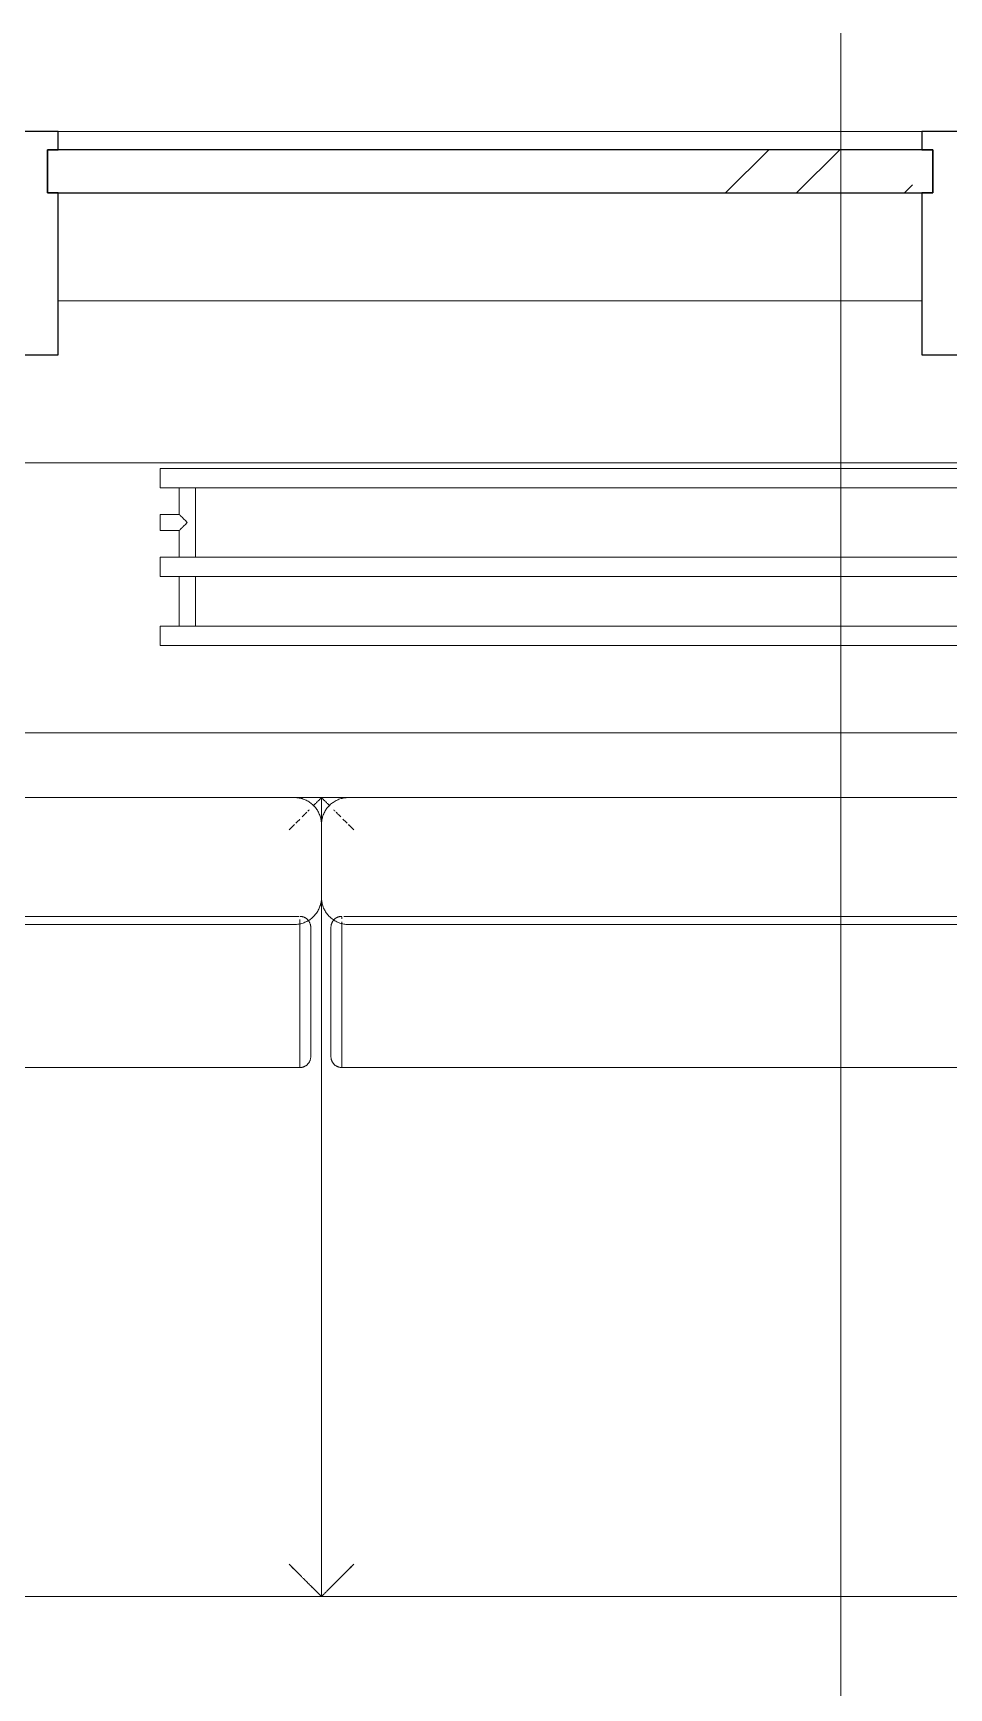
# Model space of a CAD drawing. Header units: millimetres. Extents: x 855 to 103073, y -1987 to 27400.
# Drawn here: x 34559 to 35408, y 25865 to 27398 of the extents above; entities that cross this region are included whole.
import ezdxf

# ---------------------------------------------------------------- set-up
doc = ezdxf.new("R2010")
doc.units = ezdxf.units.MM
doc.linetypes.add('Осевая', pattern=[3175, 635, -476.25, 1587.5, -476.25])
for name, color, linetype, lineweight in [('A-GLAZ-CURT', 7, 'Continuous', 9), ('A-GLAZ-CURT-1', 7, 'Continuous', 25), ('A-GLAZ-CWMG', 7, 'Continuous', 9), ('A-GLAZ-CWMG-2', 7, 'Continuous', 25), ('M-EQPM', 7, 'Continuous', 9), ('Оси', 7, 'Continuous', 9), ('Оси-2', 7, 'Осевая', 9)]:
    doc.layers.add(name, color=color, linetype=linetype, lineweight=lineweight)
doc.layers.add('I-FURN-13', color=7, linetype='Continuous', lineweight=9, true_color=0xf0f0f0)

# ---------------------------------------------------------------- blocks, each defined once
blk = doc.blocks.new('Системная панель - Стекло - 40мм-V7-План разверток пом_ 1_02_ Этаж 1')
at = {"layer": 'A-GLAZ-CURT'}
h = blk.add_hatch(dxfattribs=at)
h.set_pattern_fill('FP_16', color=256, style=0, pattern_type=2)
h.set_pattern_definition([(45, (-12285.26, -27190), (-282.8427, 282.8427), [200, -600]), (45, (-12485.26, -27290), (-282.8427, 282.8427), [600, -200]), (45, (-12085.26, -27390), (-282.8427, 282.8427), [200, -600])])
h.paths.add_polyline_path([(410, -40), (410, 0), (-410, 0), (-410, -40), (351.7, -40)])
at = {"layer": 'A-GLAZ-CURT-1'}
for p, q in [((410, 0), (-410, 0)), ((-410, 0), (-410, -40)), ((410, -40), (410, 0)), ((-410, -40), (410, -40))]:
    blk.add_line(p, q, dxfattribs=at)
blk = doc.blocks.new('Прямоугольный импост - Импост структурный с накладкой - 160мм-20149069-План разверток пом_ 1_02_ Этаж 1')
at = {"layer": 'A-GLAZ-CWMG'}
for p, q in [((9185, 27307), (8385, 27307)), ((9185, 27150), (8385, 27150))]:
    blk.add_line(p, q, dxfattribs=at)
blk = doc.blocks.new('Прямоугольный импост - Импост структурный с накладкой - 190мм-20153693-План разверток пом_ 1_02_ Этаж 1')
at = {"layer": 'A-GLAZ-CWMG-2'}
for p, q in [((-25, 40), (-25, 190)), ((-25, 190), (25, 190)), ((25, 190), (25, 40)), ((-15, 40), (-25, 40)), ((-15, 0), (-15, 40)), ((15, 40), (15, 0)), ((25, 40), (15, 40)), ((-25, -17), (-25, 0)), ((-25, 0), (-15, 0)), ((15, 0), (25, 0)), ((25, 0), (25, -17)), ((25, -17), (-25, -17))]:
    blk.add_line(p, q, dxfattribs=at)
blk = doc.blocks.new('Диван базовый _4 подушки_ - 1_55д-26563120-План разверток пом_ 1_02_ Этаж 1')
at = {"layer": 'I-FURN-13'}
for p, q in [((1645, 400), (-853, 400)), ((1645, 400), (-853, 400)), ((-25, 340), (-767.5, 340)), ((-767.5, 340), (-25, 340)), ((-25, 340), (-767.5, 340)), ((-25, 340), (25, 340)), ((0, 340), (-25, 340)), ((25, 340), (0, 340)), ((0, 340), (0, 315)), ((0, 315), (0, 340)), ((767.5, 340), (25, 340)), ((767.5, 340), (25.1, 340)), ((25.1, 340), (767.5, 340)), ((0, 315), (0, 247.5)), ((0, 315), (0, 247.5)), ((0, 247.5), (0, 315)), ((0, 247.5), (0, 315)), ((0, 247.5), (0, -400)), ((0, -400), (0, 247.5)), ((-25, 230), (-633, 230)), ((-21.1, 230), (-25, 230)), ((-20, 230), (-19.6, 230)), ((18.7, 230), (18.8, 230)), ((25, 230), (20.6, 230)), ((767.5, 230), (25.1, 230)), ((-767.5, 222.5), (-25, 222.5)), ((-20, 224.7), (-20, 227.1)), ((-20, 227.1), (-20, 224.7)), ((-20, 225.9), (-20, 227)), ((-20, 227), (-20, 225.9)), ((-20, 225.2), (-20, 226.5)), ((-20, 226.5), (-20, 225.2)), ((-20, 219.3), (-20, 225.6)), ((-20, 225.6), (-20, 219.7)), ((-20, 218.8), (-20, 224.8)), ((-20, 224.8), (-20, 223.3)), ((-20, 219.6), (-20, 224.4)), ((-20, 224.4), (-20, 223.4)), ((-20, 223.4), (-20, 189.6)), ((-20, 223.3), (-20, 189.8)), ((-20, 219.7), (-20, 187)), ((-20, 186.8), (-20, 219.6)), ((-20, 216.5), (-20, 219.3)), ((-20, 187), (-20, 218.8)), ((-20, 213.2), (-20, 216.5)), ((-17.6, 229.7), (-17.2, 229.6)), ((-17.2, 229.6), (-16.9, 229.5)), ((-15, 228.7), (-14.7, 228.5)), ((-14.7, 228.5), (-14.4, 228.3)), ((-14.4, 228.3), (-14, 228)), ((-13.4, 227.5), (-13.1, 227.2)), ((-13.1, 227.2), (-12.8, 227)), ((-10, 218.5), (-10, 206.9)), ((-10, 206.9), (-10, 218.5)), ((8.8, 218.5), (8.8, 206.9)), ((8.8, 206.9), (8.8, 218.5)), ((12.4, 227.7), (12.8, 228)), ((14.5, 229), (14.8, 229.2)), ((14.8, 229.2), (15.2, 229.3)), ((18.8, 229.7), (18.8, 228.9)), ((18.8, 228.9), (18.8, 229.7)), ((18.8, 229.4), (18.8, 227.6)), ((18.8, 227.6), (18.8, 229.4)), ((18.8, 225), (18.8, 218.8)), ((18.8, 223.3), (18.8, 225)), ((18.8, 224.5), (18.8, 219.6)), ((18.8, 223.4), (18.8, 224.5)), ((18.8, 189.6), (18.8, 223.4)), ((18.8, 189.8), (18.8, 223.3)), ((18.8, 219.6), (18.8, 207.2)), ((18.8, 218.8), (18.8, 207.1)), ((18.8, 186.9), (18.8, 218.5)), ((18.8, 218.5), (18.8, 186.9)), ((25, 222.5), (767.5, 222.5)), ((-20, 197.3), (-20, 213.2)), ((-10, 206.9), (-10, 206.6)), ((-10, 206.6), (-10, 206.9)), ((-10, 206.7), (-10, 206.5)), ((-10, 206.6), (-10, 160)), ((-10, 160), (-10, 206.6)), ((8.8, 206.9), (8.8, 206.6)), ((8.8, 206.6), (8.8, 206.9)), ((8.8, 206.6), (8.8, 160)), ((8.8, 160), (8.8, 206.6)), ((8.8, 206.2), (8.8, 206.5)), ((18.8, 206.9), (18.8, 186.8)), ((18.8, 206.7), (18.8, 187)), ((-20, 192), (-20, 197.3)), ((-20, 187.7), (-20, 192)), ((-20, 189.8), (-20, 184)), ((-20, 189.6), (-20, 183.9)), ((-20, 160), (-20, 187)), ((-20, 186.9), (-20, 186.9)), ((-20, 186.3), (-20, 160)), ((-20, 161.6), (-20, 186.3)), ((-20, 160), (-20, 186.1)), ((-20, 160), (-20, 186)), ((-20, 186), (-20, 160)), ((-20, 184), (-20, 160)), ((18.8, 184), (18.8, 189.8)), ((18.8, 183.9), (18.8, 189.6)), ((18.8, 186.3), (18.8, 173.5)), ((18.8, 186.1), (18.8, 173.7)), ((18.8, 160), (18.8, 186)), ((18.8, 186), (18.8, 160)), ((18.8, 160), (18.8, 184)), ((-20, 183.9), (-20, 160)), ((18.8, 160), (18.8, 183.9)), ((18.8, 173.3), (18.8, 160)), ((18.8, 173.1), (18.8, 160)), ((-20, 160), (-20, 161.6)), ((-20, 160), (-20, 146.6)), ((-20, 133), (-20, 160)), ((-20, 146.7), (-20, 160)), ((-20, 160), (-20, 136.1)), ((-20, 160), (-20, 134)), ((-20, 134), (-20, 160)), ((-20, 158.4), (-20, 160)), ((-20, 160), (-20, 136)), ((-20, 146.9), (-20, 158.4)), ((-10, 160), (-10, 101.5)), ((-10, 101.5), (-10, 160)), ((8.8, 160), (8.8, 101.5)), ((8.8, 101.5), (8.8, 160)), ((18.8, 160), (18.8, 134)), ((18.8, 134), (18.8, 160)), ((18.8, 160), (18.8, 133.9)), ((18.8, 136.1), (18.8, 160)), ((18.8, 160), (18.8, 133.7)), ((18.8, 136), (18.8, 160)), ((-20, 133.7), (-20, 146.5)), ((-20, 133.9), (-20, 146.3)), ((-20, 146.2), (-20, 133.7)), ((-20, 136.1), (-20, 130.4)), ((-20, 136), (-20, 130.2)), ((-20, 100.4), (-20, 133.2)), ((-20, 133.1), (-20, 101.5)), ((-20, 101.5), (-20, 133.1)), ((-20, 133), (-20, 100.3)), ((-20, 101.2), (-20, 133)), ((-20, 128), (-20, 132.3)), ((-20, 130.4), (-20, 96.6)), ((-20, 130.2), (-20, 96.7)), ((-20, 122.7), (-20, 128)), ((-20, 106.8), (-20, 122.7)), ((18.8, 130.4), (18.8, 136.1)), ((18.8, 130.2), (18.8, 136)), ((18.8, 133.2), (18.8, 100.4)), ((18.8, 133.1), (18.8, 101.5)), ((18.8, 113.1), (18.8, 133.1)), ((18.8, 133), (18.8, 101.2)), ((18.8, 96.6), (18.8, 130.4)), ((18.8, 96.7), (18.8, 130.2)), ((18.8, 101.5), (18.8, 113.1)), ((-20, 103.5), (-20, 106.8)), ((-20, 100.7), (-20, 103.5)), ((-20, 92.6), (-20, 101.2)), ((-20, 93.1), (-20, 100.7)), ((-20, 91.3), (-20, 100.4)), ((-20, 100.3), (-20, 92.3)), ((-20, 96.7), (-20, 94.8)), ((-20, 96.6), (-20, 95.3)), ((-20, 95.3), (-20, 90)), ((-20, 94.8), (-20, 90)), ((-20, 92.1), (-20, 93.1)), ((-20, 90), (-20, 92.4)), ((18.8, 101.5), (18.8, 101.5)), ((18.8, 101.2), (18.8, 92.6)), ((18.8, 100.4), (18.8, 91.3)), ((18.8, 94.8), (18.8, 96.7)), ((18.8, 95.3), (18.8, 96.6)), ((18.8, 90), (18.8, 95.3)), ((18.8, 90), (18.8, 94.8)), ((18.8, 92.4), (18.8, 90)), ((-633, 90), (-20, 90)), ((-20, 90), (-20, 91.1)), ((18.8, 91.1), (18.8, 90)), ((18.8, 90), (773.8, 90)), ((-653, -400), (0, -400)), ((-653, -400), (813.4, -400)), ((0, -400), (792.5, -400))]:
    blk.add_line(p, q, dxfattribs=at)
at = {"layer": 'I-FURN-13', "flags": 128}
for points in [[(0, 315), (0, 316), (-0.1, 317), (-0.2, 318), (-0.3, 319), (-0.5, 320), (-0.7, 320.9), (-1, 321.9), (-1.3, 322.9), (-1.6, 323.8), (-2, 324.7), (-2.4, 325.6), (-2.8, 326.5), (-3.3, 327.4), (-3.8, 328.3), (-4.4, 329.1), (-4.9, 329.9), (-5.6, 330.7), (-6.2, 331.5), (-6.9, 332.2), (-7.6, 332.9), (-8.3, 333.6), (-9.1, 334.3), (-9.9, 334.9), (-10.7, 335.5), (-11.5, 336), (-12.3, 336.6), (-13.2, 337), (-14.1, 337.5), (-15, 337.9), (-15.9, 338.3), (-16.9, 338.6), (-17.8, 339), (-18.8, 339.2), (-19.8, 339.4), (-20.8, 339.6), (-21.7, 339.8), (-22.7, 339.9), (-23.7, 340), (-24.7, 340), (-25, 340)], [(25, 340), (24, 340), (23, 339.9), (22, 339.8), (21, 339.7), (20, 339.5), (19.1, 339.3), (18.1, 339), (17.1, 338.7), (16.2, 338.4), (15.3, 338), (14.4, 337.6), (13.5, 337.2), (12.6, 336.7), (11.7, 336.2), (10.9, 335.6), (10.1, 335.1), (9.3, 334.4), (8.5, 333.8), (7.8, 333.1), (7.1, 332.4), (6.4, 331.7), (5.7, 330.9), (5.1, 330.1), (4.5, 329.3), (4, 328.5), (3.4, 327.7), (3, 326.8), (2.5, 325.9), (2.1, 325), (1.7, 324.1), (1.4, 323.1), (1, 322.2), (0.8, 321.2), (0.6, 320.2), (0.4, 319.2), (0.2, 318.3), (0.1, 317.3), (0, 316.3), (0, 315.3), (0, 315)], [(-25, 222.5), (-24, 222.5), (-23, 222.6), (-22, 222.7), (-21, 222.8), (-20, 223), (-19.1, 223.2), (-18.1, 223.5), (-17.1, 223.8), (-16.2, 224.1), (-15.3, 224.5), (-14.4, 224.9), (-13.5, 225.3), (-12.6, 225.8), (-11.7, 226.3), (-10.9, 226.9), (-10.1, 227.4), (-9.3, 228), (-8.5, 228.7), (-7.8, 229.4), (-7.1, 230.1), (-6.4, 230.8), (-5.7, 231.6), (-5.1, 232.3), (-4.5, 233.1), (-4, 234), (-3.4, 234.8), (-3, 235.7), (-2.5, 236.6), (-2.1, 237.5), (-1.7, 238.4), (-1.4, 239.4), (-1, 240.3), (-0.8, 241.3), (-0.6, 242.3), (-0.4, 243.2), (-0.2, 244.2), (-0.1, 245.2), (0, 246.2), (0, 247.2), (0, 247.5)], [(0, 247.5), (0, 246.5), (0.1, 245.5), (0.2, 244.5), (0.3, 243.5), (0.5, 242.5), (0.7, 241.5), (1, 240.6), (1.3, 239.6), (1.6, 238.7), (2, 237.7), (2.4, 236.8), (2.8, 235.9), (3.3, 235.1), (3.8, 234.2), (4.4, 233.4), (4.9, 232.6), (5.6, 231.8), (6.2, 231), (6.9, 230.3), (7.6, 229.6), (8.3, 228.9), (9.1, 228.2), (9.9, 227.6), (10.7, 227), (11.5, 226.4), (12.3, 225.9), (13.2, 225.4), (14.1, 225), (15, 224.6), (15.9, 224.2), (16.9, 223.8), (17.8, 223.5), (18.8, 223.3), (19.8, 223), (20.8, 222.8), (21.7, 222.7), (22.7, 222.6), (23.7, 222.5), (24.7, 222.5), (25, 222.5)], [(-19.6, 230), (-19.2, 230), (-18.8, 229.9)], [(-18.8, 229.9), (-18.4, 229.9), (-18, 229.8), (-17.6, 229.7)], [(15.2, 229.3), (15.6, 229.5), (16, 229.6), (16.3, 229.7), (16.7, 229.8), (17.1, 229.9), (17.5, 229.9)], [(17.5, 229.9), (17.9, 230), (18.3, 230), (18.7, 230)], [(-16.9, 229.5), (-16.5, 229.4), (-16.1, 229.2), (-15.7, 229), (-15.4, 228.9), (-15, 228.7)], [(-14, 228), (-13.7, 227.8), (-13.4, 227.5)], [(-12.8, 227), (-12.6, 226.7), (-12.3, 226.4)], [(-12.3, 226.4), (-12, 226.1), (-11.8, 225.7), (-11.6, 225.4), (-11.4, 225.1), (-11.2, 224.7), (-11, 224.4), (-10.8, 224), (-10.7, 223.6), (-10.5, 223.2), (-10.4, 222.9), (-10.3, 222.5), (-10.2, 222.1), (-10.1, 221.7), (-10.1, 221.3), (-10, 220.9), (-10, 220.5), (-10, 220.1), (-10, 220)], [(-10, 160), (-10, 162.4), (-10, 164.8), (-10, 167.2), (-10, 169.6), (-10, 171.9), (-10, 174.3), (-10, 176.6), (-10, 178.9), (-10, 181.1), (-10, 183.4), (-10, 185.6), (-10, 187.7), (-10, 189.8), (-10, 191.9), (-10, 193.9), (-10, 195.8), (-10, 197.7), (-10, 199.6), (-10, 201.3), (-10, 203), (-10, 204.7), (-10, 206.2), (-10, 207.7), (-10, 209.2), (-10, 210.5), (-10, 211.7), (-10, 212.9), (-10, 214), (-10, 215), (-10, 215.9), (-10, 216.7), (-10, 217.5), (-10, 218.1), (-10, 218.7), (-10, 219.1), (-10, 219.5), (-10, 219.8), (-10, 219.9), (-10, 220), (-10, 220)], [(-10, 220), (-10, 220), (-10, 219.8), (-10, 219.6), (-10, 219.2), (-10, 218.8), (-10, 218.3), (-10, 217.7), (-10, 217), (-10, 216.2), (-10, 215.3)], [(-10, 215.3), (-10, 214.3), (-10, 213.2), (-10, 212.1), (-10, 210.8), (-10, 209.5), (-10, 208.1), (-10, 206.9)], [(8.8, 220), (8.8, 220.4), (8.9, 220.8), (8.9, 221.2), (8.9, 221.6), (9, 222), (9.1, 222.4), (9.2, 222.8), (9.3, 223.1), (9.5, 223.5), (9.6, 223.9), (9.8, 224.3), (9.9, 224.6), (10.1, 225), (10.3, 225.3), (10.6, 225.6), (10.8, 226), (11, 226.3), (11.3, 226.6), (11.6, 226.9)], [(8.8, 215.9), (8.8, 216.7), (8.8, 217.5), (8.8, 218.1), (8.8, 218.7), (8.8, 219.1), (8.8, 219.5), (8.8, 219.8), (8.8, 219.9), (8.8, 220), (8.8, 220)], [(8.8, 220), (8.8, 220), (8.8, 219.8), (8.8, 219.6), (8.8, 219.2), (8.8, 218.8), (8.8, 218.3), (8.8, 217.7), (8.8, 217), (8.8, 216.2), (8.8, 215.3), (8.8, 214.3), (8.8, 213.2), (8.8, 212.1), (8.8, 210.8), (8.8, 209.5), (8.8, 208.1), (8.8, 206.7), (8.8, 205.1), (8.8, 203.5), (8.8, 201.8), (8.8, 200), (8.8, 198.2), (8.8, 196.3), (8.8, 194.4), (8.8, 192.4), (8.8, 190.4), (8.8, 188.3), (8.8, 186.1), (8.8, 184), (8.8, 181.7), (8.8, 179.5), (8.8, 177.2), (8.8, 174.9), (8.8, 172.6), (8.8, 170.2), (8.8, 167.8), (8.8, 165.4), (8.8, 163), (8.8, 160.6), (8.8, 160)], [(8.8, 212.9), (8.8, 214), (8.8, 215), (8.8, 215.9)], [(11.6, 226.9), (11.9, 227.2), (12.1, 227.4), (12.4, 227.7)], [(12.8, 228), (13.1, 228.2), (13.4, 228.4)], [(13.4, 228.4), (13.8, 228.6), (14.1, 228.8), (14.5, 229)], [(-10, 206.5), (-10, 205.1), (-10, 203.5), (-10, 201.8), (-10, 200), (-10, 198.2), (-10, 196.5)], [(8.8, 207.7), (8.8, 209.2), (8.8, 210.5), (8.8, 211.7)], [(8.8, 196.5), (8.8, 197.7), (8.8, 199.6), (8.8, 201.3), (8.8, 203), (8.8, 204.7), (8.8, 206.2)], [(-10, 196.3), (-10, 194.4), (-10, 192.4), (-10, 190.4), (-10, 188.3), (-10, 186.1)], [(-10, 186), (-10, 184), (-10, 181.7), (-10, 179.5), (-10, 177.2), (-10, 174.9), (-10, 173)], [(8.8, 186), (8.8, 187.7), (8.8, 189.8), (8.8, 191.9), (8.8, 193.9), (8.8, 195.8)], [(8.8, 173), (8.8, 174.3), (8.8, 176.6), (8.8, 178.9), (8.8, 181.1), (8.8, 183.4), (8.8, 185.6)], [(-10, 172.6), (-10, 170.2), (-10, 167.8), (-10, 165.4), (-10, 163), (-10, 160.6), (-10, 160)], [(8.8, 160), (8.8, 162.4), (8.8, 164.8), (8.8, 167.2), (8.8, 169.6), (8.8, 171.9)], [(-10, 160), (-10, 157.6), (-10, 155.2), (-10, 152.8), (-10, 150.4), (-10, 148.1)], [(-10, 100), (-10, 100), (-10, 100.2), (-10, 100.4), (-10, 100.8), (-10, 101.2), (-10, 101.7), (-10, 102.3), (-10, 103), (-10, 103.8), (-10, 104.7), (-10, 105.7), (-10, 106.8), (-10, 107.9), (-10, 109.2), (-10, 110.5), (-10, 111.9), (-10, 113.3), (-10, 114.9), (-10, 116.5), (-10, 118.2), (-10, 120), (-10, 121.8), (-10, 123.7), (-10, 125.6), (-10, 127.6), (-10, 129.6), (-10, 131.7), (-10, 133.9), (-10, 136), (-10, 138.3), (-10, 140.5), (-10, 142.8), (-10, 145.1), (-10, 147.4), (-10, 149.8), (-10, 152.2), (-10, 154.6), (-10, 157), (-10, 159.4), (-10, 160)], [(8.8, 147.4), (8.8, 149.8), (8.8, 152.2), (8.8, 154.6), (8.8, 157), (8.8, 159.4), (8.8, 160)], [(8.8, 160), (8.8, 157.6), (8.8, 155.2), (8.8, 152.8), (8.8, 150.4), (8.8, 148.1), (8.8, 145.7), (8.8, 143.4), (8.8, 141.1), (8.8, 138.9), (8.8, 136.6), (8.8, 134.4), (8.8, 132.3), (8.8, 130.2), (8.8, 128.1), (8.8, 126.1), (8.8, 124.2), (8.8, 122.3), (8.8, 120.4), (8.8, 118.7), (8.8, 117), (8.8, 115.3), (8.8, 113.8), (8.8, 112.3), (8.8, 110.8), (8.8, 109.5), (8.8, 108.3), (8.8, 107.1), (8.8, 106), (8.8, 105), (8.8, 104.1), (8.8, 103.3), (8.8, 102.5), (8.8, 101.9), (8.8, 101.3), (8.8, 100.9), (8.8, 100.5), (8.8, 100.2), (8.8, 100.1), (8.8, 100), (8.8, 100)], [(-10, 147), (-10, 145.7), (-10, 143.4), (-10, 141.1), (-10, 138.9), (-10, 136.6), (-10, 134.4)], [(8.8, 134), (8.8, 136), (8.8, 138.3), (8.8, 140.5), (8.8, 142.8), (8.8, 145.1), (8.8, 147)], [(-10, 134), (-10, 132.3), (-10, 130.2), (-10, 128.1), (-10, 126.1), (-10, 124.2)], [(-10, 123.5), (-10, 122.3), (-10, 120.4), (-10, 118.7), (-10, 117), (-10, 115.3), (-10, 113.8)], [(8.8, 123.7), (8.8, 125.6), (8.8, 127.6), (8.8, 129.6), (8.8, 131.7), (8.8, 133.9)], [(8.8, 113.3), (8.8, 114.9), (8.8, 116.5), (8.8, 118.2), (8.8, 120), (8.8, 121.8), (8.8, 123.5)], [(-10, 112.3), (-10, 110.8), (-10, 109.5), (-10, 108.3)], [(8.8, 104.7), (8.8, 105.7), (8.8, 106.8), (8.8, 107.9), (8.8, 109.2), (8.8, 110.5), (8.8, 111.9), (8.8, 113.1)], [(-10, 100), (-10, 99.6), (-10, 99.2), (-10.1, 98.8), (-10.1, 98.4), (-10.2, 98), (-10.3, 97.6), (-10.4, 97.2), (-10.5, 96.9), (-10.6, 96.5), (-10.8, 96.1), (-11, 95.7), (-11.1, 95.4), (-11.3, 95), (-11.5, 94.7), (-11.7, 94.4), (-12, 94), (-12.2, 93.7), (-12.5, 93.4), (-12.8, 93.1), (-13, 92.8), (-13.3, 92.6), (-13.6, 92.3), (-13.9, 92), (-14.3, 91.8), (-14.6, 91.6), (-14.9, 91.4), (-15.3, 91.2), (-15.6, 91), (-16, 90.8), (-16.4, 90.7), (-16.8, 90.5), (-17.1, 90.4), (-17.5, 90.3), (-17.9, 90.2), (-18.3, 90.1), (-18.7, 90.1), (-19.1, 90), (-19.5, 90), (-19.9, 90), (-20, 90)], [(-10, 107.1), (-10, 106), (-10, 105), (-10, 104.1)], [(-10, 104.1), (-10, 103.3), (-10, 102.5), (-10, 101.9), (-10, 101.3), (-10, 100.9), (-10, 100.5), (-10, 100.2), (-10, 100.1), (-10, 100), (-10, 100)], [(8.8, 100), (8.8, 100), (8.8, 100.2), (8.8, 100.4), (8.8, 100.8), (8.8, 101.2), (8.8, 101.7), (8.8, 102.3), (8.8, 103), (8.8, 103.8), (8.8, 104.7)], [(18.8, 90), (18.4, 90), (18, 90), (17.6, 90.1), (17.2, 90.1), (16.8, 90.2), (16.4, 90.3), (16.1, 90.4), (15.7, 90.5), (15.3, 90.6), (14.9, 90.8), (14.6, 91), (14.2, 91.1), (13.8, 91.3), (13.5, 91.5), (13.2, 91.7), (12.8, 92), (12.5, 92.2), (12.2, 92.5), (11.9, 92.8), (11.6, 93), (11.4, 93.3), (11.1, 93.6), (10.9, 93.9), (10.6, 94.3), (10.4, 94.6), (10.2, 94.9), (10, 95.3), (9.8, 95.6), (9.7, 96), (9.5, 96.4), (9.4, 96.8), (9.2, 97.1), (9.1, 97.5), (9, 97.9), (9, 98.3), (8.9, 98.7), (8.9, 99.1), (8.8, 99.5), (8.8, 99.9), (8.8, 100)]]:
    blk.add_lwpolyline(points, dxfattribs=at)
at = {"layer": 'I-FURN-13'}
for points, knots in [([(0, 340), (0, 340), (-0.5, 339.5), (-2.2, 337.8), (-3.9, 336.1), (-5.8, 334.2), (-7.1, 332.9), (-7.5, 332.4), (-7.6, 332.4)], [0, 0, 0, 0, 0.1666667, 0.25, 0.3333333, 0.4166667, 0.4583333, 0.4632467, 0.4632467, 0.4632467, 0.4632467]), ([(-7.6, 332.4), (-7.6, 332.5), (-7.1, 332.9), (-5.8, 334.2), (-3.9, 336.1), (-2.2, 337.8), (-0.5, 339.5), (0, 340), (0, 340)], [-0.4632467, -0.4632467, -0.4632467, -0.4632467, -0.4583333, -0.4166667, -0.3333333, -0.25, -0.1666667, 0, 0, 0, 0]), ([(0, 340), (0, 340), (0.5, 339.5), (2.2, 337.8), (3.9, 336.1), (5.8, 334.2), (7.1, 332.9), (7.6, 332.5), (7.6, 332.4)], [0, 0, 0, 0, 0.1666667, 0.25, 0.3333333, 0.4166667, 0.4583333, 0.4632467, 0.4632467, 0.4632467, 0.4632467]), ([(0, 340), (0, 340), (0.5, 339.5), (2.2, 337.8), (3.9, 336.1), (5.8, 334.2), (7.1, 332.9), (7.5, 332.4), (7.6, 332.4)], [0, 0, 0, 0, 0.1666667, 0.25, 0.3333333, 0.4166667, 0.4583333, 0.4632467, 0.4632467, 0.4632467, 0.4632467]), ([(-15.3, 324.7), (-15.8, 324.2), (-16.6, 323.4), (-17.5, 322.5), (-17.8, 322.2)], [0.67436024, 0.67436024, 0.67436024, 0.67436024, 0.70833333, 0.73413404, 0.73413404, 0.73413404, 0.73413404]), ([(-11.4, 328.6), (-11.5, 328.5), (-11.9, 328.1), (-12.4, 327.6), (-12.7, 327.3)], [0.57474315, 0.57474315, 0.57474315, 0.57474315, 0.58333333, 0.60855883, 0.60855883, 0.60855883, 0.60855883]), ([(-12.7, 327.3), (-12.4, 327.6), (-11.9, 328.1), (-11.5, 328.5), (-11.4, 328.6)], [-0.60855883, -0.60855883, -0.60855883, -0.60855883, -0.58333333, -0.57474315, -0.57474315, -0.57474315, -0.57474315]), ([(11.4, 328.6), (11.5, 328.5), (11.9, 328.1), (12.4, 327.6), (12.7, 327.3)], [0.57474315, 0.57474315, 0.57474315, 0.57474315, 0.58333333, 0.60855883, 0.60855883, 0.60855883, 0.60855883]), ([(11.4, 328.6), (11.5, 328.5), (11.9, 328.1), (12.4, 327.6), (12.7, 327.3)], [0.57474315, 0.57474315, 0.57474315, 0.57474315, 0.58333333, 0.60855883, 0.60855883, 0.60855883, 0.60855883]), ([(15.3, 324.7), (15.8, 324.2), (16.6, 323.4), (17.5, 322.5), (17.8, 322.2)], [0.67436024, 0.67436024, 0.67436024, 0.67436024, 0.70833333, 0.73413404, 0.73413404, 0.73413404, 0.73413404]), ([(15.3, 324.7), (15.8, 324.2), (16.6, 323.4), (17.5, 322.5), (17.8, 322.2)], [0.67436024, 0.67436024, 0.67436024, 0.67436024, 0.70833333, 0.73413404, 0.73413404, 0.73413404, 0.73413404]), ([(-19.9, 320.1), (-20.7, 319.3), (-22, 318), (-23.3, 316.7), (-23.8, 316.2)], [0.78184068, 0.78184068, 0.78184068, 0.78184068, 0.83333333, 0.86814782, 0.86814782, 0.86814782, 0.86814782]), ([(-23.8, 316.2), (-23.3, 316.7), (-22, 318), (-20.7, 319.3), (-19.9, 320.1)], [-0.86814782, -0.86814782, -0.86814782, -0.86814782, -0.83333333, -0.78184068, -0.78184068, -0.78184068, -0.78184068]), ([(19.9, 320.1), (20.7, 319.3), (22, 318), (23.3, 316.7), (23.8, 316.2)], [0.78184068, 0.78184068, 0.78184068, 0.78184068, 0.83333333, 0.86814782, 0.86814782, 0.86814782, 0.86814782]), ([(19.9, 320.1), (20.7, 319.3), (22, 318), (23.3, 316.7), (23.8, 316.2)], [0.78184068, 0.78184068, 0.78184068, 0.78184068, 0.83333333, 0.86814782, 0.86814782, 0.86814782, 0.86814782]), ([(0, -400), (0, -400), (-0.5, -399.5), (-2.2, -397.8), (-3.9, -396.1), (-5.8, -394.2), (-7.4, -392.6), (-9.2, -390.8), (-11.7, -388.3), (-14.4, -385.6), (-16.7, -383.3), (-19.1, -380.9), (-23.5, -376.5), (-27.3, -372.6), (-30, -370)], [0, 0, 0, 0, 0.166667, 0.25, 0.333333, 0.416667, 0.458333, 0.5, 0.583333, 0.666667, 0.708333, 0.75, 0.833333, 1, 1, 1, 1]), ([(-8.8, -391.2), (-9.7, -390.3), (-11.7, -388.3), (-14.4, -385.6), (-16.7, -383.3), (-19.1, -380.9), (-23.5, -376.5), (-27.4, -372.7), (-30, -370)], [0.5, 0.5, 0.5, 0.5, 0.5833333, 0.6666667, 0.7083333, 0.75, 0.8333333, 1, 1, 1, 1]), ([(0, -400), (0, -400), (0.5, -399.5), (2.2, -397.8), (3.9, -396.1), (5.8, -394.2), (7.4, -392.6), (9.2, -390.8), (11.7, -388.3), (14.4, -385.6), (16.7, -383.3), (19.1, -380.9), (23.5, -376.5), (27.4, -372.7), (30, -370)], [0, 0, 0, 0, 0.166667, 0.25, 0.333333, 0.416667, 0.458333, 0.5, 0.583333, 0.666667, 0.708333, 0.75, 0.833333, 1, 1, 1, 1]), ([(22.2, -377.8), (21, -379), (18.5, -381.5), (15.5, -384.5), (13.3, -386.7), (11.2, -388.8), (9.2, -390.8), (7.4, -392.6), (5.8, -394.2), (3.9, -396.1), (2.2, -397.8), (0.5, -399.5), (0, -400), (0, -400)], [-0.8333333, -0.8333333, -0.8333333, -0.8333333, -0.75, -0.6666667, -0.625, -0.5833333, -0.5, -0.4583333, -0.4166667, -0.3333333, -0.25, -0.1666667, 0, 0, 0, 0]), ([(-4, -396), (-4.7, -395.3), (-5.8, -394.2), (-7.4, -392.6), (-8.3, -391.7), (-8.8, -391.2)], [0.3333333, 0.3333333, 0.3333333, 0.3333333, 0.4166667, 0.4583333, 0.5, 0.5, 0.5, 0.5]), ([(0, -400), (0, -400), (-0.5, -399.5), (-2.2, -397.8), (-3.4, -396.6), (-4, -396)], [0, 0, 0, 0, 0.1666667, 0.25, 0.3333333, 0.3333333, 0.3333333, 0.3333333])]:
    blk.add_open_spline(points, degree=3, knots=knots, dxfattribs=at)
for points in [[(-17.8, 322.2), (-17, 323), (-16.1, 323.9), (-15.3, 324.7)], [(-15, 325), (-15, 325), (-15.1, 324.9), (-15.1, 324.9)], [(-15.1, 324.9), (-15.1, 324.9), (-15, 325), (-15, 325)], [(-13.6, 326.4), (-14, 326), (-14.5, 325.5), (-15, 325)], [(-15, 325), (-14.5, 325.5), (-14, 326), (-13.6, 326.4)], [(13.6, 326.4), (14, 326), (14.5, 325.5), (15, 325)], [(13.6, 326.4), (14, 326), (14.5, 325.5), (15, 325)], [(-25, 315.1), (-26.6, 313.4), (-28.3, 311.7), (-30, 310)], [(-30, 310), (-28.3, 311.7), (-26.6, 313.4), (-24.9, 315)], [(25, 314.9), (26.7, 313.3), (28.3, 311.7), (30, 310)], [(25.1, 315), (26.7, 313.3), (28.3, 311.7), (30, 310)], [(30, -370), (27.3, -372.6), (24.8, -375.2), (22.2, -377.8)]]:
    blk.add_open_spline(points, degree=3, dxfattribs=at)
blk = doc.blocks.new('radiator_prado_classic_z_tip_30_po exemplyaru - Classic Z Тип 30-500-30677905-План разверток пом_ 1_02_ Этаж 1')
at = {"layer": 'M-EQPM'}
for p, q in [((0, 228), (0, 210)), ((1800, 228), (0, 228)), ((1800, 210), (1800, 228)), ((0, 210), (1800, 210)), ((17.5, 210), (17.5, 164)), ((32.5, 164), (32.5, 210)), ((1767.5, 210), (1767.5, 164)), ((1782.5, 164), (1782.5, 210)), ((1800, 164), (0, 164)), ((0, 164), (0, 146)), ((1800, 146), (1800, 164)), ((0, 146), (1800, 146)), ((17.5, 146), (17.5, 121.5)), ((32.5, 82), (32.5, 146)), ((1767.5, 146), (1767.5, 82)), ((1782.5, 121.5), (1782.5, 146)), ((17.5, 121.5), (0, 121.5)), ((17.5, 121.5), (0, 121.5)), ((0, 121.5), (0, 121.2)), ((0, 106.5), (0, 121.5)), ((0, 121.2), (0, 121.2)), ((1800, 121.5), (1782.5, 121.5)), ((1800, 121.5), (1782.5, 121.5)), ((1800, 121.5), (1800, 106.5)), ((1800, 121.2), (1800, 121.5)), ((1800, 121.5), (1800, 121.2)), ((1800, 121.2), (1800, 121.5)), ((0, 106.8), (0, 106.5)), ((0, 106.8), (0, 106.8)), ((0, 106.5), (17.5, 106.5)), ((0, 106.5), (17.5, 106.5)), ((17.5, 106.5), (17.5, 82)), ((1782.5, 82), (1782.5, 106.5)), ((1782.5, 106.5), (1800, 106.5)), ((1782.5, 106.5), (1800, 106.5)), ((1800, 106.5), (1800, 106.8)), ((1800, 106.8), (1800, 106.5)), ((1800, 106.5), (1800, 106.8)), ((1800, 82), (0, 82)), ((0, 82), (0, 64)), ((1800, 64), (1800, 82)), ((1800, 64), (0, 64))]:
    blk.add_line(p, q, dxfattribs=at)
for points, knots in [([(25, 114), (24.5, 114.5), (23.6, 115.4), (22.4, 116.6), (21.6, 117.4), (21.1, 117.9), (20.8, 118.2), (20.5, 118.5), (20.2, 118.8), (19.8, 119.1), (19.6, 119.4), (19.3, 119.7), (19, 120), (18.7, 120.3), (18.5, 120.5), (18.3, 120.7), (18.1, 120.9), (17.9, 121.1), (17.8, 121.2), (17.7, 121.3), (17.5, 121.5), (17.5, 121.5), (17.5, 121.5)], [0, 0, 0, 0, 0.142857, 0.285714, 0.357143, 0.392857, 0.428571, 0.464286, 0.5, 0.535714, 0.571429, 0.607143, 0.642857, 0.678571, 0.714286, 0.75, 0.785714, 0.821429, 0.857143, 0.892857, 0.928571, 1, 1, 1, 1]), ([(17.5, 106.5), (17.5, 106.5), (17.5, 106.5), (17.7, 106.7), (17.8, 106.8), (17.9, 106.9), (18.1, 107.1), (18.3, 107.3), (18.5, 107.5), (18.7, 107.7), (19, 108), (19.3, 108.3), (19.6, 108.6), (19.8, 108.9), (20.3, 109.3), (20.7, 109.7), (21.1, 110.1), (21.6, 110.6), (22.4, 111.4), (23.6, 112.6), (24.5, 113.5), (25, 114)], [0, 0, 0, 0, 0.071429, 0.107143, 0.142857, 0.178571, 0.214286, 0.25, 0.285714, 0.321429, 0.357143, 0.392857, 0.428571, 0.464286, 0.5, 0.571429, 0.607143, 0.642857, 0.714286, 0.857143, 1, 1, 1, 1]), ([(1775, 114), (1775.5, 114.5), (1776.4, 115.4), (1777.6, 116.6), (1778.4, 117.4), (1778.9, 117.9), (1779.2, 118.2), (1779.5, 118.5), (1779.8, 118.8), (1780.1, 119.2), (1780.4, 119.4), (1780.7, 119.7), (1781, 120), (1781.3, 120.3), (1781.5, 120.5), (1781.7, 120.7), (1781.9, 120.9), (1782.1, 121.1), (1782.2, 121.2), (1782.3, 121.3), (1782.5, 121.5), (1782.5, 121.5), (1782.5, 121.5)], [0, 0, 0, 0, 0.142857, 0.285714, 0.357143, 0.392857, 0.428571, 0.464286, 0.5, 0.535714, 0.571429, 0.607143, 0.642857, 0.678571, 0.714286, 0.75, 0.785714, 0.821429, 0.857143, 0.892857, 0.928571, 1, 1, 1, 1]), ([(1782.5, 106.5), (1782.5, 106.5), (1782.5, 106.5), (1782.3, 106.7), (1782.2, 106.8), (1782.1, 106.9), (1781.9, 107.1), (1781.7, 107.3), (1781.5, 107.5), (1781.3, 107.7), (1781, 108), (1780.7, 108.3), (1780.4, 108.6), (1780.1, 108.8), (1779.7, 109.3), (1779.3, 109.7), (1778.9, 110.1), (1778.4, 110.6), (1777.6, 111.4), (1776.4, 112.6), (1775.5, 113.5), (1775, 114)], [0, 0, 0, 0, 0.071429, 0.107143, 0.142857, 0.178571, 0.214286, 0.25, 0.285714, 0.321429, 0.357143, 0.392857, 0.428571, 0.464286, 0.5, 0.571429, 0.607143, 0.642857, 0.714286, 0.857143, 1, 1, 1, 1])]:
    blk.add_open_spline(points, degree=3, knots=knots, dxfattribs=at)

msp = doc.modelspace()

# ---------------------------------------------------------------- linework, layer by layer
at = {"layer": 'Оси'}
msp.add_line((35307.4, 24898.1), (35307.4, 27398.1), dxfattribs=at)
at = {"layer": 'Оси-2'}
msp.add_line((23664.7, 27000), (40527.4, 27000), dxfattribs=at)

# ---------------------------------------------------------------- block references
at = {"layer": 'A-GLAZ-CURT'}
msp.add_blockref('Системная панель - Стекло - 40мм-V7-План разверток пом_ 1_02_ Этаж 1', (34982.6, 27290), dxfattribs=at)
at = {"layer": 'A-GLAZ-CWMG', "extrusion": (0, 0, -1), "rotation": 180}
for p in [(-34557.6, 27290), (-35407.6, 27290)]:
    msp.add_blockref('Прямоугольный импост - Импост структурный с накладкой - 190мм-20153693-План разверток пом_ 1_02_ Этаж 1', p, dxfattribs=at)
at = {"layer": 'A-GLAZ-CWMG'}
msp.add_blockref('Прямоугольный импост - Импост структурный с накладкой - 160мм-20149069-План разверток пом_ 1_02_ Этаж 1', (26197.6, 0), dxfattribs=at)
at = {"layer": 'I-FURN-13'}
msp.add_blockref('Диван базовый _4 подушки_ - 1_55д-26563120-План разверток пом_ 1_02_ Этаж 1', (34826.4, 26350), dxfattribs=at)
at = {"layer": 'M-EQPM', "rotation": 180}
msp.add_blockref('radiator_prado_classic_z_tip_30_po exemplyaru - Classic Z Тип 30-500-30677905-План разверток пом_ 1_02_ Этаж 1', (36477.1, 27058.8), dxfattribs=at)

doc.saveas('drawing.dxf')
